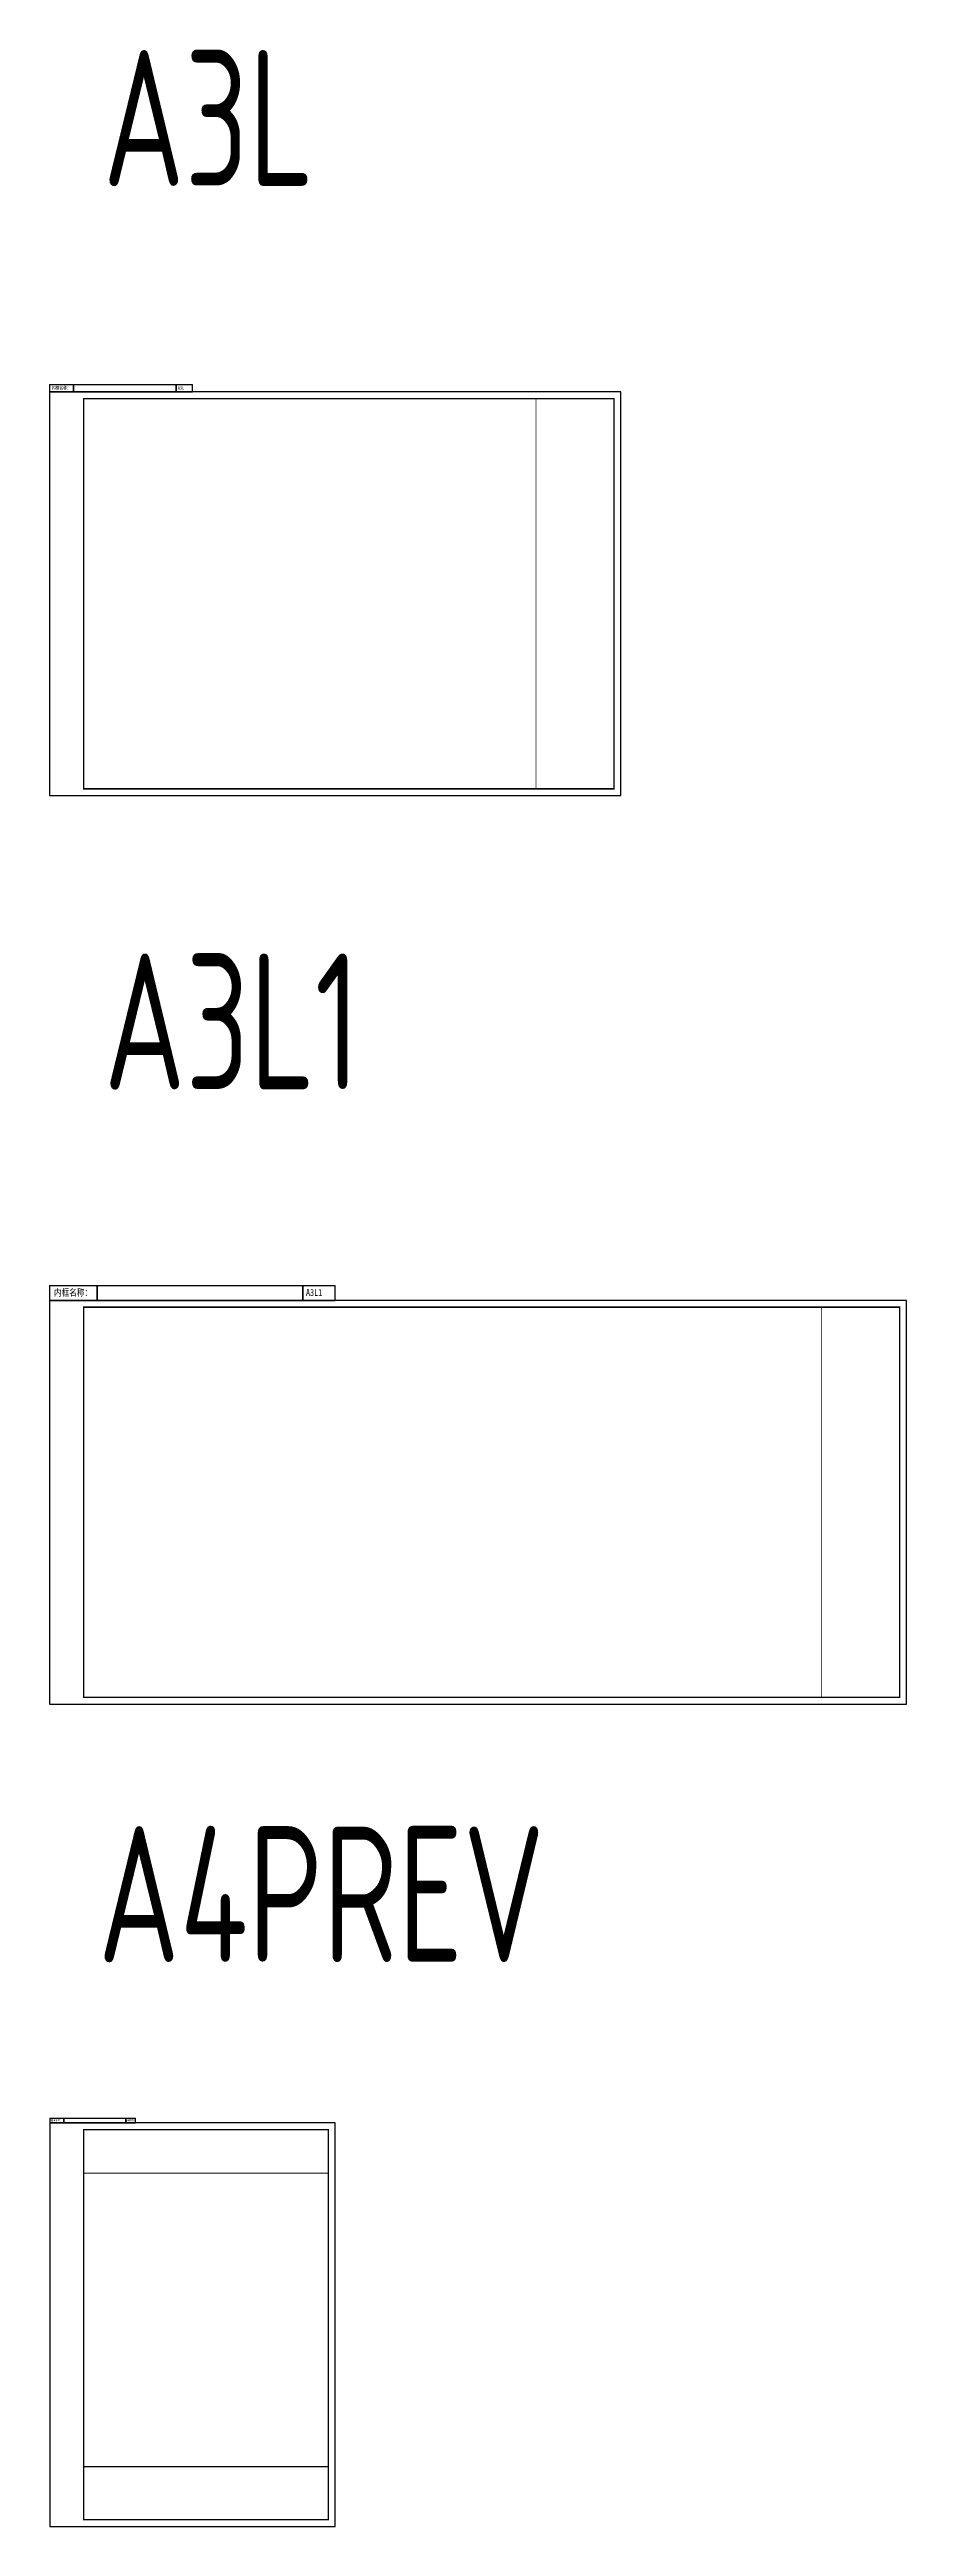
# Model space of a CAD drawing. Extents: x 517450926 to 520131079, y 3499134486 to 3500888201.
# Drawn here: x 517451083 to 517514087, y 3499295281 to 3499477507 of the extents above; entities that cross this region are included whole.
import ezdxf

# ---------------------------------------------------------------- set-up
doc = ezdxf.new("R2010")
doc.units = 0
doc.header["$LTSCALE"] = 1000
doc.header["$MEASUREMENT"] = 0
doc.layers.add('内框', color=8, linetype='CONTINUOUS', plot=False)
doc.styles.add('TH-STYLE1', font='Tssdeng.shx', dxfattribs={"width": 0.7, "bigfont": 'Tssdchn.shx'})
doc.styles.add('黑体', font='simhei.ttf')

# ---------------------------------------------------------------- blocks, each defined once
blk = doc.blocks.new('THAPE_A3L_inner')
at = {"layer": '内框'}
for p, q in [((0, 302.5), (0, 297)), ((0, 302.5), (105, 302.5)), ((0, 297), (17.5, 297)), ((10, 297), (0, 297)), ((30, 297), (10, 297)), ((17.5, 297), (17.5, 302.5)), ((17.5, 302.5), (17.5, 297)), ((17.5, 297), (93.2, 297)), ((70, 297), (30, 297)), ((105, 297), (70, 297)), ((93.2, 297), (93.2, 302.5)), ((93.2, 302.5), (93.2, 297)), ((93.2, 297), (105, 297)), ((105, 297), (105, 302.5))]:
    blk.add_line(p, q, dxfattribs=at)
blk.add_lwpolyline([(0, 0), (420, 0), (420, 297), (0, 297)], close=True, dxfattribs=at)
at = {"layer": '内框', "const_width": 1}
blk.add_lwpolyline([(25, 5), (415, 5), (415, 292), (25, 292)], close=True, dxfattribs=at)
at = {"layer": '内框', "const_width": 0.5}
blk.add_lwpolyline([(357.6, 292), (357.6, 5)], dxfattribs=at)
at = {"layer": '内框', "style": '黑体', "width": 0.8}
for s, p in [('内框名称：', (1.6, 298.7)), ('A3L', (94.2, 298.7))]:
    blk.add_text(s, height=2.5, dxfattribs=at).set_placement(p)
blk.add_attdef('内框名称', (18.4, 298.7), '', height=2.5, dxfattribs=at)
blk = doc.blocks.new('THAPE_A3L1_inner')
at = {"layer": '内框'}
for p, q in [((0, 308), (0, 297)), ((0, 308), (210, 308)), ((0, 297), (35, 297)), ((20, 297), (0, 297)), ((60, 297), (20, 297)), ((35, 297), (35, 308)), ((35, 308), (35, 297)), ((35, 297), (186.3, 297)), ((140, 297), (60, 297)), ((210, 297), (140, 297)), ((186.3, 297), (186.3, 308)), ((186.3, 308), (186.3, 297)), ((186.3, 297), (210, 297)), ((210, 297), (210, 308))]:
    blk.add_line(p, q, dxfattribs=at)
blk.add_lwpolyline([(0, 0), (630, 0), (630, 297), (0, 297)], close=True, dxfattribs=at)
at = {"layer": '内框', "const_width": 1}
blk.add_lwpolyline([(25, 5), (625, 5), (625, 292), (25, 292)], close=True, dxfattribs=at)
at = {"layer": '内框', "const_width": 0.5}
blk.add_lwpolyline([(567.6, 292), (567.6, 5)], dxfattribs=at)
at = {"layer": '内框', "style": '黑体', "width": 0.8}
for s, p in [('内框名称：', (3.2, 300.3)), ('A3L1', (188.5, 300.3))]:
    blk.add_text(s, height=5, dxfattribs=at).set_placement(p)
blk.add_attdef('内框名称', (36.8, 300.3), '', height=5, dxfattribs=at)
blk = doc.blocks.new('THAPE_A4PREV_inner')
at = {"layer": '内框'}
for p, q in [((0, 300.3), (0, 297)), ((0, 300.3), (63, 300.3)), ((0, 297), (10.5, 297)), ((6, 297), (0, 297)), ((18, 297), (6, 297)), ((10.5, 297), (10.5, 300.3)), ((10.5, 300.3), (10.5, 297)), ((10.5, 297), (55.9, 297)), ((42, 297), (18, 297)), ((63, 297), (42, 297)), ((55.9, 297), (55.9, 300.3)), ((55.9, 300.3), (55.9, 297)), ((55.9, 297), (63, 297)), ((63, 297), (63, 300.3)), ((25, 44), (205, 44))]:
    blk.add_line(p, q, dxfattribs=at)
blk.add_lwpolyline([(0, 0), (210, 0), (210, 297), (0, 297)], close=True, dxfattribs=at)
for points, const_width in [([(25, 5), (205, 5), (205, 292), (25, 292)], 1), ([(25, 292), (25, 260), (205, 260), (205, 292)], 0.7)]:
    blk.add_lwpolyline(points, close=True, dxfattribs=dict(at, const_width=const_width))
at = {"layer": '内框', "style": '黑体', "width": 0.8}
for s, p in [('内框名称：', (0.9, 298)), ('A4PREV', (56.5, 298))]:
    blk.add_text(s, height=1.5, dxfattribs=at).set_placement(p)
blk.add_attdef('内框名称', (11, 298), '', height=1.5, dxfattribs=at)

msp = doc.modelspace()

# ---------------------------------------------------------------- block references
at = {"layer": '内框', "xscale": 100, "yscale": 100, "zscale": 100}
for name, p in [('THAPE_A3L_inner', (517451083.4783, 3499422617.7821)), ('THAPE_A3L1_inner', (517451086.877, 3499355784.4082)), ('THAPE_A4PREV_inner', (517451091.5754, 3499295280.9389))]:
    msp.add_blockref(name, p, dxfattribs=at)

# ---------------------------------------------------------------- texts
at = {"layer": '内框', "char_height": 10000, "width": 30007.30992, "attachment_point": 1, "style": 'TH-STYLE1'}
for s, insert in [('A3L', (517455007.8057, 3499477474.2306)), ('A3L1', (517455075.1126, 3499411002.8365)), ('A4PREV', (517454646.6824, 3499346803.7609))]:
    msp.add_mtext(s, dxfattribs=dict(at, insert=insert))

doc.saveas('drawing.dxf')
